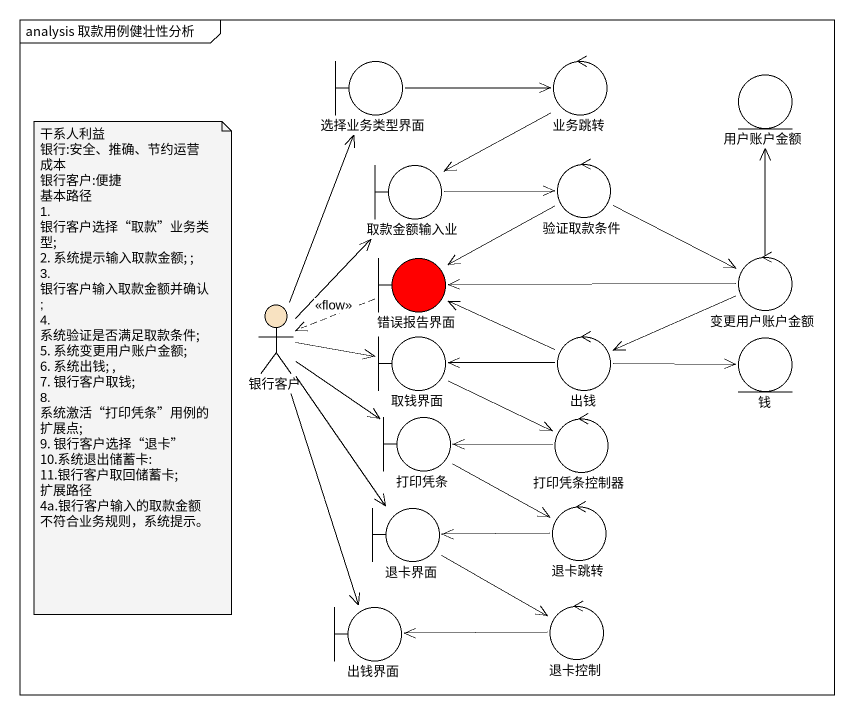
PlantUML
@startuml
mainframe analysis 取款用例健壮性分析
boundary 选择业务类型界面
control 业务跳转
entity 用户账户金额
boundary 取款金额输入业
control 验证取款条件
boundary 错误报告界面 #FF0000
control 变更用户账户金额
actor 银行客户 #F8E2C1
boundary 取钱界面
control 出钱
entity 钱
boundary 打印凭条
control 打印凭条控制器
boundary 退卡界面
control 退卡跳转
boundary 出钱界面
control 退卡控制
选择业务类型界面 -right-> 业务跳转
业务跳转 --> 取款金额输入业
取款金额输入业 -right-> 验证取款条件
验证取款条件 -left-> 错误报告界面
验证取款条件 -right-> 变更用户账户金额
错误报告界面 .left.> 银行客户 : <<flow>>
变更用户账户金额 -up-> 用户账户金额
变更用户账户金额 -left-> 错误报告界面
变更用户账户金额 -left-> 出钱
银行客户 -up-> 选择业务类型界面
银行客户 -up-> 取款金额输入业
银行客户 -right-> 取钱界面
银行客户 --> 打印凭条
银行客户 --> 退卡界面
银行客户 --> 出钱界面
取钱界面 -right-> 打印凭条控制器
出钱 -left-> 错误报告界面
出钱 -left-> 取钱界面
出钱 -right-> 钱
打印凭条 -right-> 退卡跳转
打印凭条控制器 -left-> 打印凭条
退卡界面 -right-> 退卡控制
退卡跳转 -left-> 退卡界面
退卡控制 -left-> 出钱界面
note as N1
  干系人利益
  银行:安全、推确、节约运营成本
  银行客户:便捷
  基本路径
  1. 银行客户选择“取款”业务类型;
  2. 系统提示输入取款金额; ;
  3. 银行客户输入取款金额并确认;
  4. 系统验证是否满足取款条件;
  5. 系统变更用户账户金额;
  6. 系统出钱; ,
  7. 银行客户取钱;
  8. 系统激活“打印凭条”用例的扩展点;
  9. 银行客户选择“退卡”
  10.系统退出储蓄卡:
  11.银行客户取回储蓄卡;
  扩展路径
  4a.银行客户输入的取款金额不符合业务规则，系统提示。
end note
@enduml
